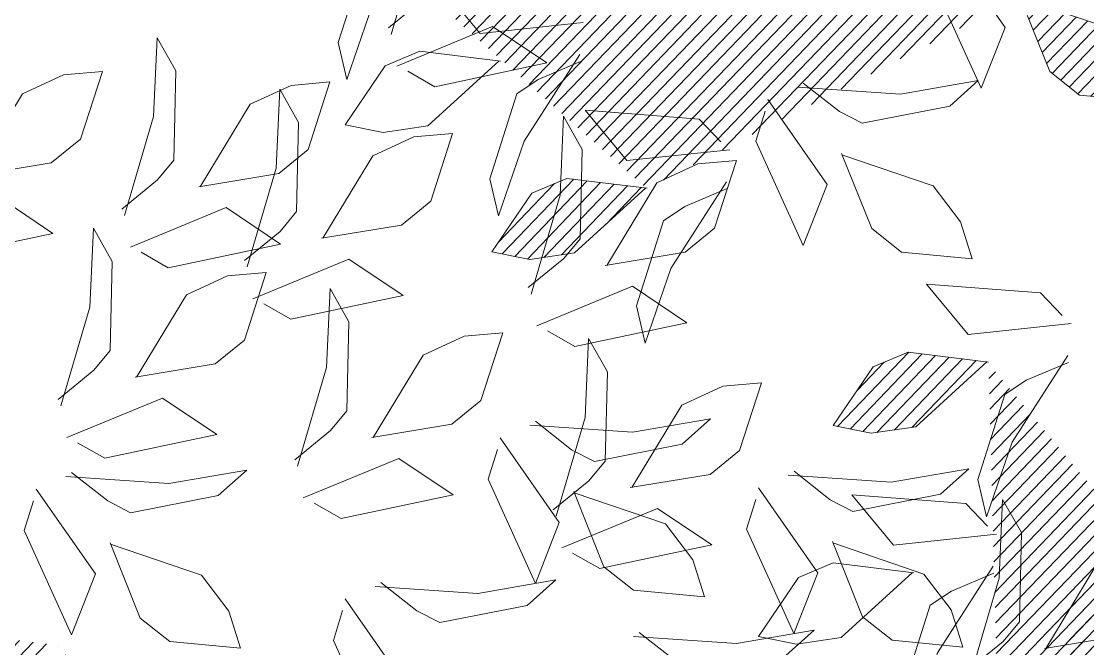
# Model space of a CAD drawing. Header units: millimetres. Extents: x 29001 to 40804, y -8833 to -5892.
# Drawn here: x 29669.29 to 29679.47, y -8141.03 to -8135.04 of the extents above; entities that cross this region are included whole.
import ezdxf

# ---------------------------------------------------------------- set-up
doc = ezdxf.new("R2010")
doc.units = ezdxf.units.MM
doc.layers.get('0').update_dxf_attribs({"lineweight": 0})
pattern_1 = [(45, (-1654800.843409, 54994.65091), (-0.0105615167031, 0.0105615167031), [])]

# ---------------------------------------------------------------- blocks, each defined once
blk = doc.blocks.new('U1')
at = {"lineweight": 0, "true_color": 0x6c822b}
h = blk.add_hatch(dxfattribs=at)
h.set_pattern_fill('ANSI31', color=67, scale=0.11949, style=0)
h.set_pattern_definition(pattern_1)
edge = h.paths.add_edge_path()
edge.add_line((-2359702.2328, 78420.7502), (-2359702.2168, 78420.8604))
edge.add_line((-2359702.2168, 78420.8604), (-2359702.1849, 78420.9012))
edge.add_line((-2359702.1849, 78420.9012), (-2359702.0925, 78420.9332))
edge.add_line((-2359702.0925, 78420.9332), (-2359702.0961, 78420.8799))
edge.add_line((-2359702.0961, 78420.8799), (-2359702.121, 78420.8231))
edge.add_line((-2359702.121, 78420.8231), (-2359702.2328, 78420.7522))
edge.add_line((-2359702.5136, 78420.9696), (-2359702.4977, 78421.0799))
edge.add_line((-2359702.4977, 78421.0799), (-2359702.4657, 78421.1207))
edge.add_line((-2359702.4657, 78421.1207), (-2359702.3734, 78421.1526))
edge.add_line((-2359702.3734, 78421.1526), (-2359702.377, 78421.0994))
edge.add_line((-2359702.377, 78421.0994), (-2359702.4018, 78421.0426))
edge.add_line((-2359702.4018, 78421.0426), (-2359702.5137, 78420.9716))
edge.add_line((-2359702.9001, 78421.3517), (-2359703.0043, 78421.391))
edge.add_line((-2359703.0043, 78421.391), (-2359703.0373, 78421.431))
edge.add_line((-2359703.0373, 78421.431), (-2359703.0486, 78421.528))
edge.add_line((-2359703.0486, 78421.528), (-2359702.9974, 78421.5131))
edge.add_line((-2359702.9974, 78421.5131), (-2359702.9473, 78421.4766))
edge.add_line((-2359702.9473, 78421.4766), (-2359702.902, 78421.3521))
edge.add_line((-2359703.1533, 78420.8348), (-2359703.1375, 78420.7245))
edge.add_line((-2359703.1375, 78420.7245), (-2359703.1567, 78420.6763))
edge.add_line((-2359703.1567, 78420.6763), (-2359703.2362, 78420.6196))
edge.add_line((-2359703.2362, 78420.6196), (-2359703.2479, 78420.6717))
edge.add_line((-2359703.2479, 78420.6717), (-2359703.24, 78420.7332))
edge.add_line((-2359703.24, 78420.7332), (-2359703.1527, 78420.8329))
edge.add_line((-2359702.783, 78420.4326), (-2359702.7672, 78420.3224))
edge.add_line((-2359702.7672, 78420.3224), (-2359702.7863, 78420.2742))
edge.add_line((-2359702.7863, 78420.2742), (-2359702.8659, 78420.2175))
edge.add_line((-2359702.8659, 78420.2175), (-2359702.8775, 78420.2696))
edge.add_line((-2359702.8775, 78420.2696), (-2359702.8697, 78420.3311))
edge.add_line((-2359702.8697, 78420.3311), (-2359702.7824, 78420.4308))
edge.add_line((-2359702.0126, 78421.4334), (-2359701.9966, 78421.5436))
edge.add_line((-2359701.9966, 78421.5436), (-2359701.9647, 78421.5844))
edge.add_line((-2359701.9647, 78421.5844), (-2359701.8723, 78421.6164))
edge.add_line((-2359701.8723, 78421.6164), (-2359701.8759, 78421.5631))
edge.add_line((-2359701.8759, 78421.5631), (-2359701.9007, 78421.5064))
edge.add_line((-2359701.9007, 78421.5064), (-2359702.0126, 78421.4354))
at = {"lineweight": 0}
h = blk.add_hatch(dxfattribs=at)
h.set_pattern_fill('ANSI31', color=41, scale=0.11949, style=0)
h.set_pattern_definition(pattern_1)
edge = h.paths.add_edge_path()
edge.add_line((-2359702.6031, 78421.2927), (-2359702.5872, 78421.4029))
edge.add_line((-2359702.5872, 78421.4029), (-2359702.5552, 78421.4438))
edge.add_line((-2359702.5552, 78421.4438), (-2359702.4629, 78421.4757))
edge.add_line((-2359702.4629, 78421.4757), (-2359702.4665, 78421.4225))
edge.add_line((-2359702.4665, 78421.4225), (-2359702.4913, 78421.3657))
edge.add_line((-2359702.4913, 78421.3657), (-2359702.6032, 78421.2947))
edge.add_line((-2359702.7405, 78420.9304), (-2359702.8447, 78420.9697))
edge.add_line((-2359702.8447, 78420.9697), (-2359702.8777, 78421.0097))
edge.add_line((-2359702.8777, 78421.0097), (-2359702.889, 78421.1068))
edge.add_line((-2359702.889, 78421.1068), (-2359702.8377, 78421.0918))
edge.add_line((-2359702.8377, 78421.0918), (-2359702.7876, 78421.0553))
edge.add_line((-2359702.7876, 78421.0553), (-2359702.7424, 78420.9308))
edge.add_line((-2359702.5722, 78420.688), (-2359702.5564, 78420.5777))
edge.add_line((-2359702.5564, 78420.5777), (-2359702.5756, 78420.5295))
edge.add_line((-2359702.5756, 78420.5295), (-2359702.6552, 78420.4728))
edge.add_line((-2359702.6552, 78420.4728), (-2359702.6668, 78420.5249))
edge.add_line((-2359702.6668, 78420.5249), (-2359702.6589, 78420.5864))
edge.add_line((-2359702.6589, 78420.5864), (-2359702.5716, 78420.6861))
edge.add_line((-2359701.8379, 78420.6816), (-2359701.8221, 78420.5713))
edge.add_line((-2359701.8221, 78420.5713), (-2359701.8412, 78420.5231))
edge.add_line((-2359701.8412, 78420.5231), (-2359701.9208, 78420.4664))
edge.add_line((-2359701.9208, 78420.4664), (-2359701.9324, 78420.5185))
edge.add_line((-2359701.9324, 78420.5185), (-2359701.9246, 78420.58))
edge.add_line((-2359701.9246, 78420.58), (-2359701.8373, 78420.6797))
at = {"lineweight": 0, "true_color": 0x6c822b}
h = blk.add_hatch(dxfattribs=at)
h.set_pattern_fill('ANSI31', color=67, scale=0.11949, style=0)
h.set_pattern_definition([(45, (-1654799.279671, 54994.033918), (-0.0105615167031, 0.0105615167031), [])])
edge = h.paths.add_edge_path()
edge.add_line((-2359700.669, 78420.1332), (-2359700.6531, 78420.2434))
edge.add_line((-2359700.6531, 78420.2434), (-2359700.6211, 78420.2842))
edge.add_line((-2359700.6211, 78420.2842), (-2359700.5288, 78420.3162))
edge.add_line((-2359700.5288, 78420.3162), (-2359700.5324, 78420.2629))
edge.add_line((-2359700.5324, 78420.2629), (-2359700.5572, 78420.2061))
edge.add_line((-2359700.5572, 78420.2061), (-2359700.6691, 78420.1352))
edge.add_line((-2359700.9499, 78420.3526), (-2359700.934, 78420.4629))
edge.add_line((-2359700.934, 78420.4629), (-2359700.902, 78420.5037))
edge.add_line((-2359700.902, 78420.5037), (-2359700.8097, 78420.5356))
edge.add_line((-2359700.8097, 78420.5356), (-2359700.8132, 78420.4824))
edge.add_line((-2359700.8132, 78420.4824), (-2359700.8381, 78420.4256))
edge.add_line((-2359700.8381, 78420.4256), (-2359700.9499, 78420.3546))
edge.add_line((-2359701.3364, 78420.7347), (-2359701.4406, 78420.774))
edge.add_line((-2359701.4406, 78420.774), (-2359701.4736, 78420.814))
edge.add_line((-2359701.4736, 78420.814), (-2359701.4849, 78420.911))
edge.add_line((-2359701.4849, 78420.911), (-2359701.4336, 78420.8961))
edge.add_line((-2359701.4336, 78420.8961), (-2359701.3835, 78420.8596))
edge.add_line((-2359701.3835, 78420.8596), (-2359701.3383, 78420.7351))
edge.add_line((-2359701.5896, 78420.2178), (-2359701.5738, 78420.1075))
edge.add_line((-2359701.5738, 78420.1075), (-2359701.5929, 78420.0593))
edge.add_line((-2359701.5929, 78420.0593), (-2359701.6725, 78420.0026))
edge.add_line((-2359701.6725, 78420.0026), (-2359701.6841, 78420.0547))
edge.add_line((-2359701.6841, 78420.0547), (-2359701.6763, 78420.1162))
edge.add_line((-2359701.6763, 78420.1162), (-2359701.589, 78420.2159))
edge.add_line((-2359701.2192, 78419.8156), (-2359701.2034, 78419.7054))
edge.add_line((-2359701.2034, 78419.7054), (-2359701.2226, 78419.6572))
edge.add_line((-2359701.2226, 78419.6572), (-2359701.3021, 78419.6005))
edge.add_line((-2359701.3021, 78419.6005), (-2359701.3138, 78419.6526))
edge.add_line((-2359701.3138, 78419.6526), (-2359701.3059, 78419.7141))
edge.add_line((-2359701.3059, 78419.7141), (-2359701.2186, 78419.8138))
edge.add_line((-2359700.4488, 78420.8164), (-2359700.4329, 78420.9266))
edge.add_line((-2359700.4329, 78420.9266), (-2359700.4009, 78420.9674))
edge.add_line((-2359700.4009, 78420.9674), (-2359700.3086, 78420.9994))
edge.add_line((-2359700.3086, 78420.9994), (-2359700.3122, 78420.9461))
edge.add_line((-2359700.3122, 78420.9461), (-2359700.337, 78420.8894))
edge.add_line((-2359700.337, 78420.8894), (-2359700.4489, 78420.8184))
at = {"lineweight": 0}
h = blk.add_hatch(dxfattribs=at)
h.set_pattern_fill('ANSI31', color=41, scale=0.11949, style=0)
h.set_pattern_definition([(45, (-1654801.206286, 54993.366467), (-0.0105615167031, 0.0105615167031), [])])
edge = h.paths.add_edge_path()
edge.add_line((-2359702.966, 78420.0083), (-2359702.9501, 78420.1185))
edge.add_line((-2359702.9501, 78420.1185), (-2359702.9181, 78420.1593))
edge.add_line((-2359702.9181, 78420.1593), (-2359702.8258, 78420.1913))
edge.add_line((-2359702.8258, 78420.1913), (-2359702.8293, 78420.138))
edge.add_line((-2359702.8293, 78420.138), (-2359702.8542, 78420.0812))
edge.add_line((-2359702.8542, 78420.0812), (-2359702.9661, 78420.0102))
edge.add_line((-2359703.1033, 78419.646), (-2359703.2076, 78419.6853))
edge.add_line((-2359703.2076, 78419.6853), (-2359703.2405, 78419.7253))
edge.add_line((-2359703.2405, 78419.7253), (-2359703.2518, 78419.8223))
edge.add_line((-2359703.2518, 78419.8223), (-2359703.2006, 78419.8074))
edge.add_line((-2359703.2006, 78419.8074), (-2359703.1505, 78419.7709))
edge.add_line((-2359703.1505, 78419.7709), (-2359703.1053, 78419.6464))
edge.add_line((-2359702.9351, 78419.4035), (-2359702.9193, 78419.2933))
edge.add_line((-2359702.9193, 78419.2933), (-2359702.9385, 78419.2451))
edge.add_line((-2359702.9385, 78419.2451), (-2359703.018, 78419.1884))
edge.add_line((-2359703.018, 78419.1884), (-2359703.0296, 78419.2405))
edge.add_line((-2359703.0296, 78419.2405), (-2359703.0218, 78419.302))
edge.add_line((-2359703.0218, 78419.302), (-2359702.9345, 78419.4016))
edge.add_line((-2359702.2008, 78419.3971), (-2359702.185, 78419.2869))
edge.add_line((-2359702.185, 78419.2869), (-2359702.2041, 78419.2387))
edge.add_line((-2359702.2041, 78419.2387), (-2359702.2837, 78419.182))
edge.add_line((-2359702.2837, 78419.182), (-2359702.2953, 78419.2341))
edge.add_line((-2359702.2953, 78419.2341), (-2359702.2875, 78419.2956))
edge.add_line((-2359702.2875, 78419.2956), (-2359702.2002, 78419.3952))
at = {"color": 67, "lineweight": 0, "true_color": 0x6c822b}
for points in [[(-2359702.2328, 78420.7502), (-2359702.2168, 78420.8604), (-2359702.1849, 78420.9012), (-2359702.0925, 78420.9332), (-2359702.0961, 78420.8799), (-2359702.121, 78420.8231), (-2359702.2328, 78420.7522)], [(-2359701.3364, 78420.7347), (-2359701.4406, 78420.774), (-2359701.4736, 78420.814), (-2359701.4849, 78420.911), (-2359701.4336, 78420.8961), (-2359701.3835, 78420.8596), (-2359701.3383, 78420.7351)], [(-2359701.8406, 78420.7916), (-2359701.864, 78420.7329), (-2359701.8831, 78420.7032), (-2359701.9991, 78420.6636), (-2359702.0504, 78420.6744), (-2359701.9485, 78420.7117), (-2359701.8311, 78420.7907)], [(-2359701.776, 78420.7842), (-2359701.7444, 78420.7551), (-2359701.729, 78420.5985), (-2359701.7993, 78420.6546), (-2359701.7872, 78420.7962)], [(-2359702.2612, 78420.6439), (-2359702.2222, 78420.6936), (-2359702.1955, 78420.7167), (-2359702.073, 78420.722), (-2359702.0269, 78420.6971), (-2359702.1352, 78420.69), (-2359702.2701, 78420.6474)], [(-2359701.2763, 78420.631), (-2359701.317, 78420.6173), (-2359701.4616, 78420.6794), (-2359701.3786, 78420.7138), (-2359701.2604, 78420.635)], [(-2359702.1279, 78420.6831), (-2359702.1514, 78420.6244), (-2359702.1704, 78420.5947), (-2359702.2865, 78420.555), (-2359702.3378, 78420.5659), (-2359702.2359, 78420.6032), (-2359702.1184, 78420.6821)], [(-2359702.0633, 78420.6757), (-2359702.0317, 78420.6466), (-2359702.0164, 78420.49), (-2359702.0866, 78420.5461), (-2359702.0745, 78420.6877)], [(-2359701.8379, 78420.6816), (-2359701.8221, 78420.5713), (-2359701.8412, 78420.5231), (-2359701.9208, 78420.4664), (-2359701.9324, 78420.5185), (-2359701.9246, 78420.58), (-2359701.8373, 78420.6797)], [(-2359701.4494, 78420.4351), (-2359701.4895, 78420.4839), (-2359701.5063, 78420.5149), (-2359701.4852, 78420.6357), (-2359701.4509, 78420.6754), (-2359701.4673, 78420.5681), (-2359701.4548, 78420.4272)], [(-2359701.5471, 78420.4858), (-2359701.6513, 78420.5251), (-2359701.6843, 78420.5651), (-2359701.6956, 78420.6621), (-2359701.6444, 78420.6472), (-2359701.5943, 78420.6107), (-2359701.549, 78420.4861)], [(-2359701.9824, 78420.4114), (-2359702.0225, 78420.4603), (-2359702.0393, 78420.4912), (-2359702.0181, 78420.612), (-2359701.9839, 78420.6517), (-2359702.0003, 78420.5444), (-2359701.9878, 78420.4035)], [(-2359702.0801, 78420.4621), (-2359702.1843, 78420.5014), (-2359702.2173, 78420.5414), (-2359702.2286, 78420.6384), (-2359702.1774, 78420.6235), (-2359702.1273, 78420.587), (-2359702.082, 78420.4625)], [(-2359702.1252, 78420.5731), (-2359702.1094, 78420.4628), (-2359702.1286, 78420.4146), (-2359702.2082, 78420.3579), (-2359702.2198, 78420.41), (-2359702.2119, 78420.4715), (-2359702.1247, 78420.5712)], [(-2359701.4871, 78420.382), (-2359701.5278, 78420.3684), (-2359701.6724, 78420.4304), (-2359701.5894, 78420.4649), (-2359701.4711, 78420.386)], [(-2359702.02, 78420.3583), (-2359702.0607, 78420.3447), (-2359702.2053, 78420.4067), (-2359702.1224, 78420.4412), (-2359702.0041, 78420.3624)], [(-2359702.1995, 78420.1944), (-2359702.2396, 78420.2432), (-2359702.2564, 78420.2742), (-2359702.2353, 78420.395), (-2359702.2011, 78420.4347), (-2359702.2174, 78420.3274), (-2359702.2049, 78420.1865)], [(-2359702.0002, 78420.1861), (-2359701.9843, 78420.2963), (-2359701.9523, 78420.3371), (-2359701.86, 78420.3691), (-2359701.8636, 78420.3159), (-2359701.8884, 78420.2591), (-2359702.0003, 78420.1881)], [(-2359701.6943, 78420.158), (-2359701.6783, 78420.2682), (-2359701.6464, 78420.3091), (-2359701.554, 78420.341), (-2359701.5576, 78420.2878), (-2359701.5824, 78420.231), (-2359701.6943, 78420.16)], [(-2359701.5923, 78420.3278), (-2359701.6157, 78420.2691), (-2359701.6348, 78420.2394), (-2359701.7508, 78420.1997), (-2359701.8021, 78420.2106), (-2359701.7002, 78420.2479), (-2359701.5828, 78420.3269)], [(-2359701.5277, 78420.3204), (-2359701.4961, 78420.2913), (-2359701.4807, 78420.1347), (-2359701.551, 78420.1908), (-2359701.5389, 78420.3324)], [(-2359702.0886, 78420.1051), (-2359702.1107, 78420.1419), (-2359702.0812, 78420.2965), (-2359702.0297, 78420.2229), (-2359702.0812, 78420.0904)], [(-2359701.9063, 78420.0578), (-2359701.9465, 78420.1066), (-2359701.9632, 78420.1376), (-2359701.9421, 78420.2584), (-2359701.9079, 78420.2981), (-2359701.9242, 78420.1908), (-2359701.9117, 78420.0499)], [(-2359702.004, 78420.1085), (-2359702.1082, 78420.1478), (-2359702.1412, 78420.1878), (-2359702.1525, 78420.2848), (-2359702.1013, 78420.2699), (-2359702.0512, 78420.2334), (-2359702.0059, 78420.1089)], [(-2359701.7826, 78420.0771), (-2359701.8047, 78420.1139), (-2359701.7753, 78420.2684), (-2359701.7237, 78420.1948), (-2359701.7753, 78420.0623)], [(-2359701.5896, 78420.2178), (-2359701.5738, 78420.1075), (-2359701.5929, 78420.0593), (-2359701.6725, 78420.0026), (-2359701.6841, 78420.0547), (-2359701.6763, 78420.1162), (-2359701.589, 78420.2159)], [(-2359702.0287, 78420.0798), (-2359701.9896, 78420.1295), (-2359701.963, 78420.1526), (-2359701.8405, 78420.1579), (-2359701.7943, 78420.1331), (-2359701.9026, 78420.126), (-2359702.0376, 78420.0834)], [(-2359701.3489, 78420.1225), (-2359701.3173, 78420.0934), (-2359701.3019, 78419.9368), (-2359701.3722, 78419.9929), (-2359701.3601, 78420.1345)], [(-2359701.7227, 78420.0517), (-2359701.6836, 78420.1014), (-2359701.657, 78420.1245), (-2359701.5345, 78420.1298), (-2359701.4883, 78420.105), (-2359701.5966, 78420.0979), (-2359701.7316, 78420.0553)], [(-2359701.4135, 78420.1299), (-2359701.4369, 78420.0712), (-2359701.456, 78420.0415), (-2359701.572, 78420.0019), (-2359701.6233, 78420.0127), (-2359701.5214, 78420.0501), (-2359701.404, 78420.129)], [(-2359702.1234, 78419.8408), (-2359702.1636, 78419.8896), (-2359702.1804, 78419.9206), (-2359702.1592, 78420.0414), (-2359702.125, 78420.0811), (-2359702.1414, 78419.9738), (-2359702.1288, 78419.8329)], [(-2359701.944, 78420.0047), (-2359701.9847, 78419.9911), (-2359702.1293, 78420.0531), (-2359702.0463, 78420.0876), (-2359701.928, 78420.0088)], [(-2359701.4219, 78419.8922), (-2359701.444, 78419.929), (-2359701.4146, 78420.0836), (-2359701.363, 78420.01), (-2359701.4146, 78419.8775)], [(-2359701.9241, 78419.8325), (-2359701.9082, 78419.9427), (-2359701.8762, 78419.9835), (-2359701.7839, 78420.0155), (-2359701.7875, 78419.9623), (-2359701.8123, 78419.9055), (-2359701.9242, 78419.8345)], [(-2359701.4108, 78420.0199), (-2359701.395, 78419.9096), (-2359701.4141, 78419.8615), (-2359701.4937, 78419.8048), (-2359701.5053, 78419.8569), (-2359701.4975, 78419.9184), (-2359701.4102, 78420.018)], [(-2359702.0125, 78419.7515), (-2359702.0346, 78419.7883), (-2359702.0051, 78419.9429), (-2359701.9536, 78419.8693), (-2359702.0051, 78419.7368)], [(-2359701.6491, 78419.7691), (-2359701.6331, 78419.8794), (-2359701.6012, 78419.9202), (-2359701.5088, 78419.9521), (-2359701.5124, 78419.8989), (-2359701.5372, 78419.8421), (-2359701.6491, 78419.7711)], [(-2359701.362, 78419.8669), (-2359701.323, 78419.9166), (-2359701.2963, 78419.9397), (-2359701.1738, 78419.945), (-2359701.1277, 78419.9201), (-2359701.236, 78419.913), (-2359701.3709, 78419.8704)], [(-2359701.2219, 78419.9256), (-2359701.2454, 78419.8669), (-2359701.2644, 78419.8373), (-2359701.3805, 78419.7976), (-2359701.4318, 78419.8084), (-2359701.3298, 78419.8458), (-2359701.2124, 78419.9247)], [(-2359702.1611, 78419.7877), (-2359702.2018, 78419.7741), (-2359702.3464, 78419.8361), (-2359702.2634, 78419.8706), (-2359702.1451, 78419.7917)], [(-2359701.7374, 78419.6882), (-2359701.7595, 78419.725), (-2359701.7301, 78419.8795), (-2359701.6785, 78419.8059), (-2359701.7301, 78419.6734)], [(-2359701.9526, 78419.7262), (-2359701.9135, 78419.7759), (-2359701.8869, 78419.799), (-2359701.7644, 78419.8043), (-2359701.7182, 78419.7795), (-2359701.8265, 78419.7724), (-2359701.9615, 78419.7298)], [(-2359701.5748, 78419.6022), (-2359701.5589, 78419.7124), (-2359701.5269, 78419.7532), (-2359701.4346, 78419.7852), (-2359701.4382, 78419.7319), (-2359701.463, 78419.6751), (-2359701.5749, 78419.6041)], [(-2359701.6775, 78419.6628), (-2359701.6385, 78419.7125), (-2359701.6118, 78419.7356), (-2359701.4893, 78419.7409), (-2359701.4431, 78419.7161), (-2359701.5515, 78419.709), (-2359701.6864, 78419.6664)], [(-2359701.6632, 78419.5212), (-2359701.6853, 78419.558), (-2359701.6558, 78419.7126), (-2359701.6043, 78419.639), (-2359701.6558, 78419.5065)], [(-2359701.8347, 78419.5094), (-2359701.8187, 78419.6197), (-2359701.7868, 78419.6605), (-2359701.6944, 78419.6924), (-2359701.698, 78419.6392), (-2359701.7228, 78419.5824), (-2359701.8347, 78419.5114)], [(-2359701.9638, 78419.4195), (-2359702.0039, 78419.4684), (-2359702.0207, 78419.4993), (-2359701.9995, 78419.6201), (-2359701.9653, 78419.6599), (-2359701.9817, 78419.5526), (-2359701.9692, 78419.4116)], [(-2359702.0615, 78419.4702), (-2359702.1657, 78419.5095), (-2359702.1987, 78419.5495), (-2359702.21, 78419.6465), (-2359702.1587, 78419.6316), (-2359702.1086, 78419.5951), (-2359702.0634, 78419.4706)], [(-2359701.923, 78419.4285), (-2359701.9451, 78419.4653), (-2359701.9157, 78419.6198), (-2359701.8641, 78419.5462), (-2359701.9157, 78419.4137)], [(-2359701.6033, 78419.4959), (-2359701.5642, 78419.5456), (-2359701.5376, 78419.5687), (-2359701.4151, 78419.574), (-2359701.3689, 78419.5491), (-2359701.4772, 78419.542), (-2359701.6122, 78419.4994)], [(-2359701.8631, 78419.4031), (-2359701.824, 78419.4528), (-2359701.7974, 78419.4759), (-2359701.6749, 78419.4812), (-2359701.6287, 78419.4564), (-2359701.737, 78419.4493), (-2359701.872, 78419.4067)], [(-2359701.5538, 78419.29), (-2359701.5378, 78419.4002), (-2359701.5059, 78419.441), (-2359701.4136, 78419.473), (-2359701.4171, 78419.4197), (-2359701.442, 78419.3629), (-2359701.5538, 78419.2919)], [(-2359702.0014, 78419.3665), (-2359702.0421, 78419.3528), (-2359702.1867, 78419.4149), (-2359702.1038, 78419.4494), (-2359701.9855, 78419.3705)], [(-2359701.6421, 78419.209), (-2359701.6642, 78419.2458), (-2359701.6348, 78419.4004), (-2359701.5832, 78419.3268), (-2359701.6348, 78419.1943)]]:
    blk.add_lwpolyline(points, dxfattribs=at)
blk = doc.blocks.new('MOBİLYALAR')
for radius in [20, 18]:
    blk.add_circle((536.515, -1820.27), radius)
at = {"lineweight": 0, "extrusion": (3.02e-14, -7.374e-13, -1), "xscale": 6.9525068401204, "yscale": 6.9525068401204, "zscale": 6.9525068401204, "rotation": 88.82474053036073}
blk.add_blockref('U1', (881067.373, 16389392.578, 0), dxfattribs=at)

msp = doc.modelspace()

# ---------------------------------------------------------------- block references
at = {"color": 6}
msp.add_blockref('MOBİLYALAR', (29144.792, -6321.799), dxfattribs=at)

doc.saveas('drawing.dxf')
